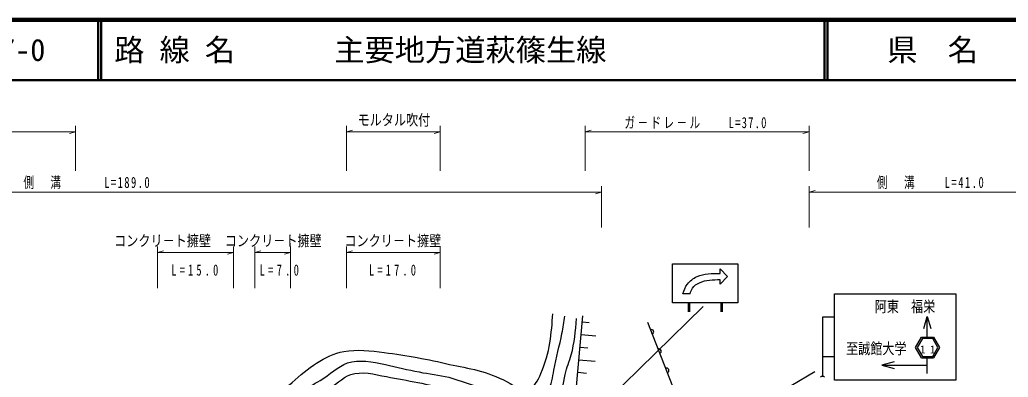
# Model space of a CAD drawing. Units: millimetres, scale not verified. Extents: x 40000 to 680000, y 20000 to 380000.
# Drawn here: x 164772 to 328127, y 320806 to 380000 of the extents above; entities that cross this region are included whole.
import ezdxf
from ezdxf.enums import TextEntityAlignment as Align

# ---------------------------------------------------------------- set-up
doc = ezdxf.new("R2010")
doc.units = ezdxf.units.MM
doc.header["$LTSCALE"] = 1000
for name, color, linetype, lineweight in [('M-BGD', 7, 'Continuous', 25), ('M-STR-HTXT', 7, 'Continuous', 13), ('M-STR-STRC', 7, 'Continuous', 25), ('M-TTL', 2, 'Continuous', 140), ('M-TTL-LINE', 7, 'Continuous', 50)]:
    doc.layers.add(name, color=color, linetype=linetype, lineweight=lineweight)
doc.layers.add('M-TTL-TXT', color=7, linetype='Continuous')
doc.styles.add('ＭＳ ゴシック', font='')
doc.styles.get('ＭＳ ゴシック').set_extended_font_data('MS Gothic')

msp = doc.modelspace()

# ---------------------------------------------------------------- linework, layer by layer
at = {"layer": 'M-BGD'}
for p, q in [((257741, 329960), (258873, 329859)), ((268507, 329904), (274797, 313936)), ((257556, 327878), (259963, 327664)), ((257371, 325796), (258646, 325683)), ((257186, 323714), (259877, 323475)), ((257001, 321632), (258417, 321506))]:
    msp.add_line(p, q, dxfattribs=at)
msp.add_lwpolyline([(228197, 310909), (232050, 311916), (247522, 312390), (256352, 314346), (257834, 331000)], dxfattribs=at)
for centre in [(269136, 328307), (270394, 325114), (271652, 321920)]:
    msp.add_arc(centre, 400, 291.50144, 111.50144, dxfattribs=at)
for points, knots in [([(187411, 301466), (187634, 300355), (187858, 299244), (187902, 298181), (187957, 296861), (187737, 295614), (188117, 294066), (188598, 292105), (190043, 289662), (191331, 289953), (192092, 290132), (192810, 291285), (193614, 292076), (194340, 292756), (195117, 293152), (195869, 293644), (197382, 294775), (198690, 296299), (200530, 296758), (202067, 297117), (203972, 296740), (205105, 297530), (206016, 298201), (206365, 299676), (207010, 300879), (207538, 301800), (208255, 302577), (208498, 303494), (208760, 304593), (208394, 305846), (208479, 307017), (208577, 308145), (209108, 309190), (209470, 310284), (209831, 311421), (210066, 312581), (210511, 313691), (210990, 314860), (211674, 315983), (212609, 316798), (213432, 317494), (214459, 317925), (215403, 318532), (216823, 319437), (218033, 320741), (219493, 321259), (221267, 321844), (223358, 321328), (225375, 320907), (228924, 320207), (232268, 319777), (235533, 318712), (236886, 318249), (238214, 317718), (239571, 317275), (242072, 316524), (244626, 316327), (247309, 315442), (248253, 315120), (249215, 314711), (250056, 314930), (250692, 315108), (251245, 315660), (251866, 316072), (252397, 316418), (252979, 316663), (253406, 317043), (254448, 318023), (254545, 319759), (254905, 321281), (255177, 322430), (255598, 323457), (255902, 324526), (256447, 326441), (256617, 328491), (256786, 330541)], [0, 0, 0, 0, 1, 1, 1, 2, 2, 2, 3, 3, 3, 4, 4, 4, 5, 5, 5, 6, 6, 6, 7, 7, 7, 8, 8, 8, 9, 9, 9, 10, 10, 10, 11, 11, 11, 12, 12, 12, 13, 13, 13, 14, 14, 14, 15, 15, 15, 16, 16, 16, 17, 17, 17, 18, 18, 18, 19, 19, 19, 20, 20, 20, 21, 21, 21, 22, 22, 22, 23, 23, 23, 24, 24, 24, 25, 25, 25, 25]), ([(189313, 301731), (189309, 300653), (189305, 299576), (189461, 298497), (189588, 297621), (189820, 296745), (190017, 295931), (190183, 295249), (190324, 294612), (190365, 293759), (190406, 292896), (190338, 291797), (190582, 291582), (190939, 291275), (191965, 292856), (192867, 293817), (193595, 294586), (194248, 294962), (194927, 295408), (196104, 296239), (197304, 297002), (198403, 297997), (198870, 298452), (199307, 298969), (199870, 299182), (201031, 299603), (202738, 298721), (203731, 299175), (204560, 299578), (204833, 300973), (205389, 302049), (205898, 302942), (206617, 303651), (206856, 304510), (207122, 305578), (206718, 306810), (206770, 307963), (206837, 309056), (207328, 310072), (207661, 311135), (208037, 312417), (208254, 313731), (208760, 314961), (209308, 316263), (210147, 317481), (211228, 318367), (212188, 319132), (213350, 319605), (214424, 320276), (215977, 321234), (217310, 322607), (218915, 323172), (220827, 323812), (223077, 323392), (225188, 322932), (227104, 322515), (228907, 322026), (230769, 321682), (232403, 321358), (234068, 321198), (235675, 320798), (237035, 320450), (238356, 319942), (239694, 319498), (242135, 318758), (244597, 318424), (247154, 317449), (247922, 317153), (248691, 316804), (249453, 316860), (250444, 316934), (251426, 317684), (252012, 318569), (252690, 319594), (252827, 320807), (253036, 321993), (253401, 324060), (253985, 326043), (254372, 328077), (254552, 329024), (254689, 329982), (254826, 330940)], [0, 0, 0, 0, 1, 1, 1, 2, 2, 2, 3, 3, 3, 4, 4, 4, 5, 5, 5, 6, 6, 6, 7, 7, 7, 8, 8, 8, 9, 9, 9, 10, 10, 10, 11, 11, 11, 12, 12, 12, 13, 13, 13, 14, 14, 14, 15, 15, 15, 16, 16, 16, 17, 17, 17, 18, 18, 18, 19, 19, 19, 20, 20, 20, 21, 21, 21, 22, 22, 22, 23, 23, 23, 24, 24, 24, 25, 25, 25, 26, 26, 26, 27, 27, 27, 27]), ([(191303, 301931), (191454, 301350), (191606, 300770), (191528, 300155), (191421, 299307), (190877, 298395), (191192, 297708), (191361, 297342), (191774, 297039), (192200, 296859), (193478, 296301), (194946, 296881), (196165, 297606), (197369, 298331), (198252, 299196), (199342, 299866), (200446, 300593), (201706, 301043), (202754, 301829), (203969, 302758), (204946, 304092), (205401, 305531), (206079, 307552), (205743, 309780), (205852, 311989), (205923, 313503), (206222, 314976), (206866, 316291), (207525, 317679), (208626, 318840), (209806, 319955), (212312, 322315), (215151, 324449), (218336, 325078), (220497, 325476), (222760, 325218), (224989, 324921), (228707, 324407), (232274, 323810), (235814, 322932), (238965, 322289), (241974, 321834), (245316, 320035), (246572, 319346), (247870, 318470), (248866, 318781), (249744, 319055), (250387, 320253), (250889, 321414), (252419, 324949), (252642, 328140), (252865, 331332)], [0, 0, 0, 0, 1, 1, 1, 2, 2, 2, 3, 3, 3, 4, 4, 4, 5, 5, 5, 6, 6, 6, 7, 7, 7, 8, 8, 8, 9, 9, 9, 10, 10, 10, 11, 11, 11, 12, 12, 12, 13, 13, 13, 14, 14, 14, 15, 15, 15, 16, 16, 16, 17, 17, 17, 17])]:
    msp.add_open_spline(points, degree=3, knots=knots, dxfattribs=at)
at = {"layer": 'M-STR-HTXT'}
for p, q in [((102525, 361450), (174005, 361450)), ((174005, 361450), (173005, 361170)), ((174005, 362450), (174005, 355007)), ((218744, 355007), (218744, 362450)), ((218744, 361450), (219744, 361730)), ((218744, 361450), (234254, 361450)), ((234254, 361450), (233254, 361170)), ((234254, 362450), (234254, 355007)), ((258220, 355007), (258220, 362450)), ((258220, 361450), (259220, 361730)), ((258220, 361450), (295205, 361450)), ((295205, 361450), (294205, 361170)), ((295205, 362450), (295205, 355007)), ((79177, 351450), (260936, 351450)), ((260936, 351450), (259936, 351170)), ((260936, 352450), (260936, 345576)), ((295205, 345576), (295205, 352450)), ((295205, 351450), (296205, 351730)), ((295205, 351450), (335664, 351450)), ((187537, 335556), (187537, 342450)), ((187537, 341450), (188537, 341730)), ((187537, 341450), (200100, 341450)), ((200100, 341450), (199100, 341170)), ((200100, 342450), (200100, 335556)), ((203618, 335556), (203618, 342450)), ((203618, 341450), (204618, 341730)), ((203618, 341450), (209524, 341450)), ((209524, 341450), (208524, 341170)), ((209524, 342450), (209524, 335556)), ((218744, 342450), (218744, 335556)), ((218744, 341450), (219744, 341730)), ((218744, 341450), (234254, 341450)), ((234254, 341450), (233254, 341170)), ((234254, 342450), (234254, 335556))]:
    msp.add_line(p, q, dxfattribs=at)
at = {"layer": 'M-STR-STRC'}
for p, q in [((280496, 338011), (280496, 338737)), ((275554, 334639), (274337, 334639)), ((258075, 313324), (277700, 332517)), ((275218, 333124), (275218, 331624)), ((275443, 333124), (275443, 331624)), ((280618, 333124), (280618, 331624)), ((280843, 333124), (280843, 331624)), ((299411, 330759), (297411, 330759)), ((297411, 330759), (297411, 321071)), ((314752, 327447), (314751, 330880)), ((313811, 327447), (315791, 327447)), ((299411, 324197), (297411, 324197)), ((313811, 324018), (315791, 324018)), ((314752, 321434), (314752, 324018)), ((307250, 322812), (314752, 322812)), ((296165, 321710), (282276, 313512))]:
    msp.add_line(p, q, dxfattribs=at)
for points in [[(283430, 333124), (272630, 333124), (272630, 339604), (283430, 339604)], [(319493, 320322), (299411, 320322), (299411, 334633), (319493, 334633)], [(315652, 324258), (316504, 325733), (315652, 327207), (313949, 327207), (313098, 325733), (313949, 324258)]]:
    msp.add_lwpolyline(points, close=True, dxfattribs=at)
for points in [[(280496, 338737), (281752, 337491), (280506, 336232), (280506, 336960)], [(314192, 328880), (314751, 330880), (315312, 328880)], [(313811, 324018), (312821, 325733), (313811, 327447)], [(315791, 327447), (316781, 325733), (315791, 324018)], [(309250, 323372), (307250, 322812), (309250, 322252)]]:
    msp.add_lwpolyline(points, dxfattribs=at)
msp.add_arc((297432, 320467), 480, 45, 135, dxfattribs=at)
for points in [[(274337, 334639), (274550, 335199), (274762, 335759), (275112, 336230), (275509, 336764), (276081, 337185), (276693, 337463), (277865, 337996), (279181, 338004), (280496, 338011)], [(275554, 334639), (275665, 334965), (275777, 335291), (275965, 335568), (276234, 335964), (276660, 336258), (277107, 336466), (278161, 336956), (279328, 336964), (280496, 336971)]]:
    msp.add_open_spline(points, degree=3, knots=[0, 0, 0, 0, 1, 1, 1, 2, 2, 2, 3, 3, 3, 3], dxfattribs=at)
at = {"layer": 'M-TTL'}
msp.add_line((680000, 380000), (40000, 380000), dxfattribs=at)
at = {"layer": 'M-TTL-LINE'}
for p, q in [((177750, 380000), (177750, 370000)), ((178250, 380000), (178250, 370000)), ((297750, 380000), (297750, 370000)), ((298250, 380000), (298250, 370000)), ((40000, 370000), (680000, 370000))]:
    msp.add_line(p, q, dxfattribs=at)

# ---------------------------------------------------------------- texts
at = {"layer": 'M-STR-HTXT', "style": 'ＭＳ ゴシック', "width": 0.8}
for s, p in [('モルタル吹付', (220599, 361950)), ('コンクリ－ト擁壁', (180372, 341950)), ('コンクリ－ト擁壁', (198671, 341950)), ('コンクリ－ト擁壁', (218430, 341950))]:
    msp.add_text(s, height=1833, dxfattribs=at).set_placement(p, align=Align.BOTTOM_LEFT)
at = {"layer": 'M-STR-HTXT', "char_height": 1833, "attachment_point": 7, "style": 'ＭＳ ゴシック'}
for s, insert in [('\\T1.23;\\W0.7;ガ－ドレ－ル\u3000\u3000L=37.0', (264704, 361950)), ('\\T1.27;\\W0.7;側\u3000溝\u3000\u3000\u3000L=189.0', (165381, 351950)), ('\\T1.28;\\W0.7;側\u3000溝\u3000\u3000L=41.0', (306426, 351950)), ('\\T1.58;\\W0.7;L=15.0', (189810, 337617)), ('\\T1.61;\\W0.7;L=7.0', (204414, 337617)), ('\\T1.58;\\W0.7;L=17.0', (222491, 337617))]:
    msp.add_mtext(s, dxfattribs=dict(at, insert=insert))
at = {"layer": 'M-STR-STRC', "style": 'ＭＳ ゴシック', "width": 0.8}
for s, p in [('阿東\u3000福栄', (306064, 331056)), ('至誠館大学', (301328, 324094))]:
    msp.add_text(s, height=1833, dxfattribs=at).set_placement(p, align=Align.BOTTOM_LEFT)
at = {"layer": 'M-STR-STRC', "insert": (313549, 324742), "char_height": 1320, "attachment_point": 7, "style": 'ＭＳ ゴシック'}
msp.add_mtext('\\T1.83;11', dxfattribs=at)
at = {"layer": 'M-TTL-TXT', "style": 'ＭＳ ゴシック'}
for s, p in [('路 線 名', (180380, 375000)), ('主要地方道萩篠生線', (216734, 375000)), ('7-0', (161521, 375000))]:
    msp.add_text(s, height=3666, dxfattribs=at).set_placement(p, align=Align.MIDDLE_LEFT)
msp.add_text('県\u3000名', height=3666, dxfattribs=at).set_placement((315625, 375000), align=Align.MIDDLE_CENTER)

doc.saveas('drawing.dxf')
